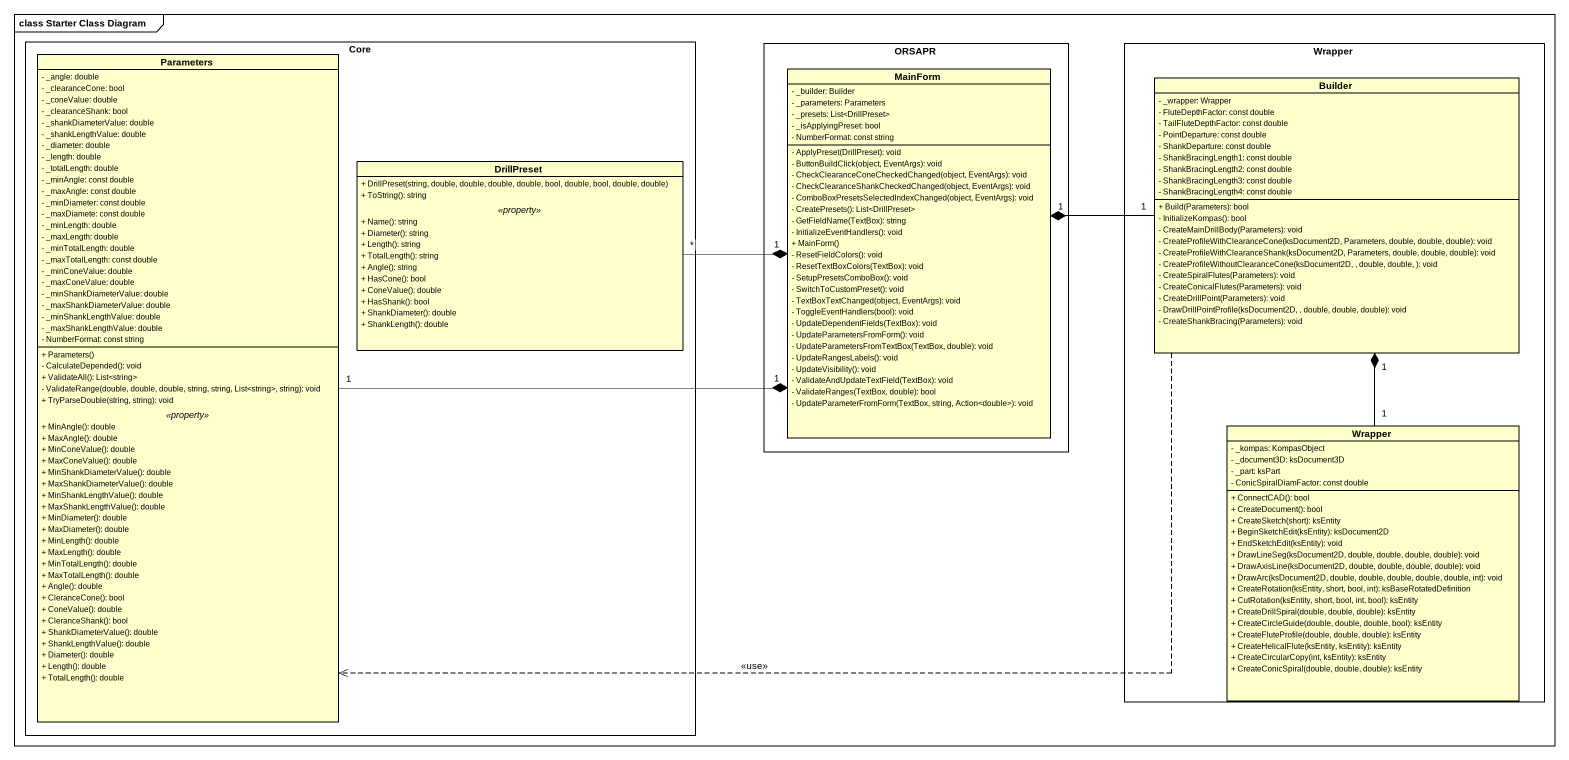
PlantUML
@startuml
mainframe class Starter Class Diagram
hide circle
hide empty members
skinparam classAttributeIconSize 0
rectangle Core {
  class Parameters {
    - _angle: double
    - _clearanceCone: bool
    - _coneValue: double
    - _clearanceShank: bool
    - _shankDiameterValue: double
    - _shankLengthValue: double
    - _diameter: double
    - _length: double
    - _totalLength: double
    - _minAngle: const double
    - _maxAngle: const double
    - _minDiameter: const double
    - _maxDiamete: const double
    - _minLength: double
    - _maxLength: double
    - _minTotalLength: double
    - _maxTotalLength: const double
    - _minConeValue: double
    - _maxConeValue: double
    - _minShankDiameterValue: double
    - _maxShankDiameterValue: double
    - _minShankLengthValue: double
    - _maxShankLengthValue: double
    - NumberFormat: const string
    --
    + Parameters()
    - CalculateDepended(): void
    + ValidateAll(): List<string>
    - ValidateRange(double, double, double, string, string, List<string>, string): void
    + TryParseDouble(string, string): void
    .. <<property>> ..
    + MinAngle(): double
    + MaxAngle(): double
    + MinConeValue(): double
    + MaxConeValue(): double
    + MinShankDiameterValue(): double
    + MaxShankDiameterValue(): double
    + MinShankLengthValue(): double
    + MaxShankLengthValue(): double
    + MinDiameter(): double
    + MaxDiameter(): double
    + MinLength(): double
    + MaxLength(): double
    + MinTotalLength(): double
    + MaxTotalLength(): double
    + Angle(): double
    + CleranceCone(): bool
    + ConeValue(): double
    + CleranceShank(): bool
    + ShankDiameterValue(): double
    + ShankLengthValue(): double
    + Diameter(): double
    + Length(): double
    + TotalLength(): double
  }
  class DrillPreset {
    + DrillPreset(string, double, double, double, double, bool, double, bool, double, double)
    + ToString(): string
    .. <<property>> ..
    + Name(): string
    + Diameter(): string
    + Length(): string
    + TotalLength(): string
    + Angle(): string
    + HasCone(): bool
    + ConeValue(): double
    + HasShank(): bool
    + ShankDiameter(): double
    + ShankLength(): double
  }
}
rectangle ORSAPR {
  class MainForm {
    - _builder: Builder
    - _parameters: Parameters
    - _presets: List<DrillPreset>
    - _isApplyingPreset: bool
    - NumberFormat: const string
    - ApplyPreset(DrillPreset): void
    - ButtonBuildClick(object, EventArgs): void
    - CheckClearanceConeCheckedChanged(object, EventArgs): void
    - CheckClearanceShankCheckedChanged(object, EventArgs): void
    - ComboBoxPresetsSelectedIndexChanged(object, EventArgs): void
    - CreatePresets(): List<DrillPreset>
    - GetFieldName(TextBox): string
    - InitializeEventHandlers(): void
    + MainForm()
    - ResetFieldColors(): void
    - ResetTextBoxColors(TextBox): void
    - SetupPresetsComboBox(): void
    - SwitchToCustomPreset(): void
    - TextBoxTextChanged(object, EventArgs): void
    - ToggleEventHandlers(bool): void
    - UpdateDependentFields(TextBox): void
    - UpdateParametersFromForm(): void
    - UpdateParametersFromTextBox(TextBox, double): void
    - UpdateRangesLabels(): void
    - UpdateVisibility(): void
    - ValidateAndUpdateTextField(TextBox): void
    - ValidateRanges(TextBox, double): bool
    - UpdateParameterFromForm(TextBox, string, Action<double>): void
  }
}
rectangle Wrapper {
  class Builder {
    - _wrapper: Wrapper
    - FluteDepthFactor: const double
    - TailFluteDepthFactor: const double
    - PointDeparture: const double
    - ShankDeparture: const double
    - ShankBracingLength1: const double
    - ShankBracingLength2: const double
    - ShankBracingLength3: const double
    - ShankBracingLength4: const double
    + Build(Parameters): bool
    - InitializeKompas(): bool
    - CreateMainDrillBody(Parameters): void
    - CreateProfileWithClearanceCone(ksDocument2D, Parameters, double, double, double): void
    - CreateProfileWithClearanceShank(ksDocument2D, Parameters, double, double, double): void
    - CreateProfileWithoutClearanceCone(ksDocument2D, , double, double, ): void
    - CreateSpiralFlutes(Parameters): void
    - CreateConicalFlutes(Parameters): void
    - CreateDrillPoint(Parameters): void
    - DrawDrillPointProfile(ksDocument2D, , double, double, double): void
    - CreateShankBracing(Parameters): void
  }
  class "Wrapper" as Wrapper_2 {
    - _kompas: KompasObject
    - _document3D: ksDocument3D
    - _part: ksPart
    - ConicSpiralDiamFactor: const double
    + ConnectCAD(): bool
    + CreateDocument(): bool
    + CreateSketch(short): ksEntity
    + BeginSketchEdit(ksEntity): ksDocument2D
    + EndSketchEdit(ksEntity): void
    + DrawLineSeg(ksDocument2D, double, double, double, double): void
    + DrawAxisLine(ksDocument2D, double, double, double, double): void
    + DrawArc(ksDocument2D, double, double, double, double, double, int): void
    + CreateRotation(ksEntity, short, bool, int): ksBaseRotatedDefinition
    + CutRotation(ksEntity, short, bool, int, bool): ksEntity
    + CreateDrillSpiral(double, double, double): ksEntity
    + CreateCircleGuide(double, double, double, bool): ksEntity
    + CreateFluteProfile(double, double, double): ksEntity
    + CreateHelicalFlute(ksEntity, ksEntity): ksEntity
    + CreateCircularCopy(int, ksEntity): ksEntity
    + CreateConicSpiral(double, double, double): ksEntity
  }
}
Parameters "1" -right-* "1" MainForm
Builder .left.> Parameters : <<use>>
Builder "1" -left-* "1" MainForm
DrillPreset "*" -right-* "1" MainForm
Wrapper_2 "1" -up-* "1" Builder
@enduml
